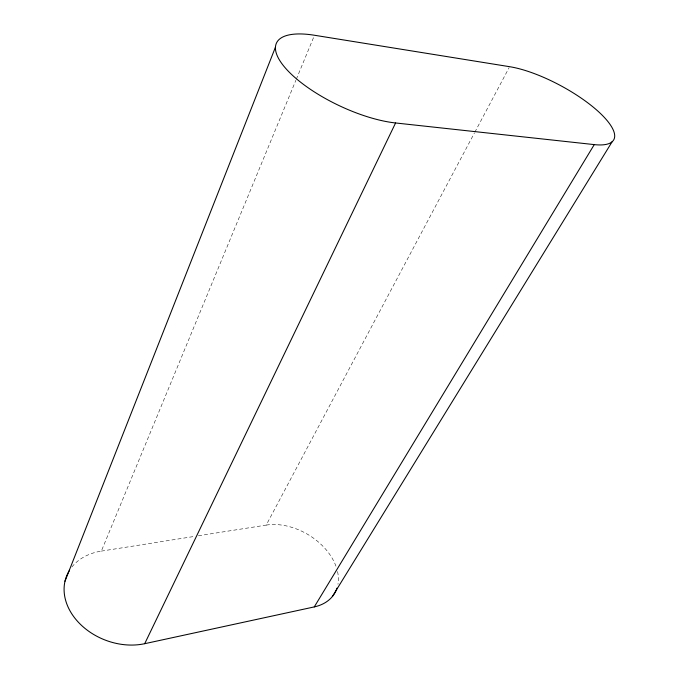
<?xml version="1.0" encoding="UTF-8"?>
<svg xmlns="http://www.w3.org/2000/svg" width="679" height="679" viewBox="0 0 679 679"><rect width="100%" height="100%" fill="white"/><g stroke="black" fill="none" stroke-linecap="round" stroke-linejoin="round"><path stroke-width="0.51" stroke-dasharray="3.4 2.55" d="M71.872 567.016A58.895 45.349 21.3 0 1 101.349 551.11L295.883 80.292M296.282 79.307L314.08 36.242M198.387 535.79L266.21 525.088L474.349 133.109M474.85 132.176L509.123 67.628M101.349 551.11L194.211 536.452M266.21 525.088A53.047 36.921 30.6 0 1 336.181 566.795M337.548 571.557A53.047 36.921 30.6 0 1 337.955 584.305"/><path stroke-width="1.02" d="M64.98 581.258L275.462 47.165M69.555 570.267A58.895 45.349 21.3 0 0 80.436 624.349A58.895 45.349 21.3 0 0 144.703 643.692L395.585 122.967L594.261 144.61A72.373 22.415 28.3 0 0 598.895 112.027A72.373 22.415 28.3 0 0 509.623 66.695L314.487 35.257A83.661 29.876 25.3 0 0 287.047 69.886A83.661 29.876 25.3 0 0 395.585 122.967M144.703 643.692L314.267 606.907L594.261 144.61M332.328 596.586L612.152 141.724M336.996 588.116A53.047 36.921 30.6 0 1 314.267 606.907"/></g></svg>
